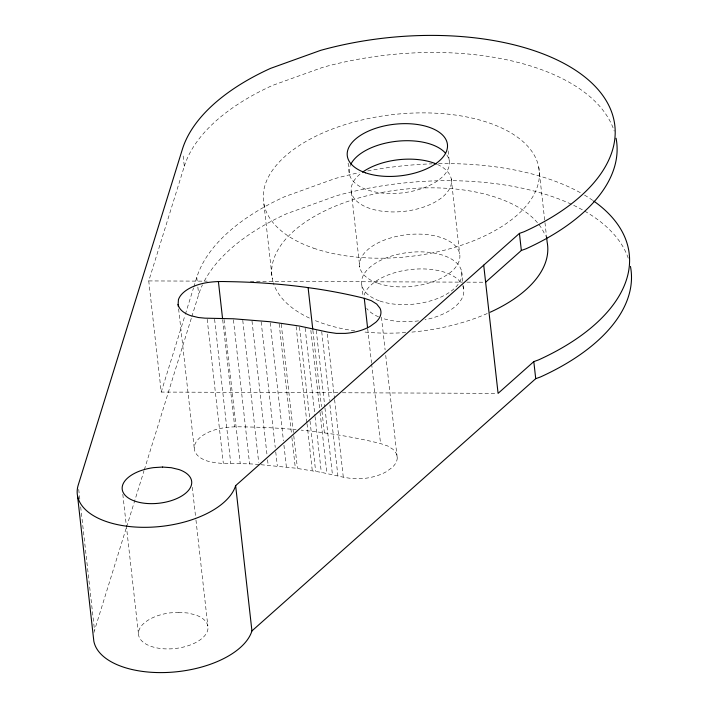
<?xml version="1.0" encoding="UTF-8"?>
<svg xmlns="http://www.w3.org/2000/svg" width="708" height="708" viewBox="0 0 708 708"><rect width="100%" height="100%" fill="white"/><g stroke="black" fill="none" stroke-linecap="round" stroke-linejoin="round"><path stroke-width="0.53" stroke-dasharray="3.54 2.66" d="M258.933 464.563C241.667 462.501 223.861 465.607 206.957 460.926A34.94 17.992 -6.4 0 1 194.417 449.757L194.718 445.013A34.94 17.992 -6.4 0 1 208.78 432.11C219.648 427.305 231.658 426.473 243.393 426.889A389.055 200.382 -6.4 0 1 296.121 429.632M337.937 392.745L161.22 392.064L148.751 280.926L184.31 166.283L182.876 153.486M161.22 392.064L185.036 315.281M185.363 314.237L193.514 287.935M193.842 286.89L196.78 277.421A218.869 112.722 -6.4 0 1 284.873 196.594L335.043 178.549A218.869 112.722 -6.4 0 1 359.098 172.681M93.96 632.501A80.137 41.276 -6.4 0 1 94.527 630.315L126.298 527.876M126.626 526.823L143.989 470.855M144.317 469.793L191.487 317.724M191.815 316.662L198.691 294.484A218.869 112.722 -6.4 0 1 202.444 284.846M148.751 280.926L207.294 281.156M250.366 281.315L462.43 282.138M466.846 282.156L484.52 282.218M342.353 392.763L496.981 393.356M260.986 464.714L295.342 468.138L321.308 472.351L344.362 477.431L352.673 478.661L361.646 478.652A34.958 18.001 -6.4 0 0 386.479 471.616L392.179 467.466A34.958 18.001 -6.4 0 0 396.276 453.456L392.993 449.323L387.639 445.952L380.559 443.571A389.055 200.382 -6.4 0 0 332.91 434.11L322.131 432.561A389.055 200.382 -6.4 0 0 301.174 430.119M538.753 167.238L544.841 221.56M544.965 222.648L546.549 236.764M448.111 150.857L449.191 160.459M451.262 178.894L459.669 253.853M461.66 271.598L462.731 281.2M463.209 285.466L463.572 288.66M381.444 317.166L385.117 349.938M385.727 355.398L397.25 458.067M367.7 328.884L371.496 362.744M371.62 363.832L380.559 443.571M348.115 163.097L349.318 173.761M351.38 192.195L359.788 267.146M361.779 284.899L363.098 296.634M327.255 334.079L334.477 398.524M334.601 399.613L343.3 477.165M321.724 331.689L329.45 400.498M329.937 404.87L337.902 475.865M316.264 330.45L324.839 406.914M324.963 408.003L332.433 474.634M312.883 330.22L321.459 406.675M321.945 411.047L324.397 432.889M310.847 330.37L319.919 411.198M320.043 412.295L326.901 473.457M305.139 328.176L314.936 415.552M315.06 416.649L321.308 472.351M299.484 327.123L309.9 419.968M310.016 421.056L315.653 471.307M296.121 326.547L306.9 422.667M307.024 423.756L312.29 470.723M281.262 324.255L293.634 434.579M293.758 435.668L297.44 468.439M279.164 323.954L291.422 433.181M291.908 437.553L295.342 468.138M263.889 203.842L272.297 278.802M270.217 322.839L283.448 440.801M283.935 445.173L286.386 467.015M261.155 321.866L275.244 447.474M275.739 451.846L277.332 466.05M252.004 321.051L267.075 455.394M267.562 459.766L268.173 465.227M242.764 320.388L258.694 462.377M233.445 319.874L249.614 464.05M224.055 319.512L240.224 463.687M222.693 319.804L234.702 426.844M214.604 319.308L230.773 463.483M207.178 319.264L223.347 463.448M196.78 277.421L197.373 282.757M197.851 287.023L198.691 294.484M178.611 308.847L194.417 449.757M192.284 487.299L195.842 518.973M195.966 520.061L207.851 626.014M122.811 494.326L138.618 635.226M78.721 489.414L79.827 499.246M80.685 506.893L94.527 630.315M462.713 285.846A50.41 25.966 -6.4 0 1 425.012 319.786M418.534 320.866A50.41 25.966 -6.4 0 1 381.789 318.087M378.541 316.839A50.41 25.966 -6.4 0 1 366.664 308.352M364.124 295.121A50.41 25.966 -6.4 0 1 411.534 269.429A50.41 25.966 -6.4 0 1 462.28 284.926M204.382 280.979A218.869 112.722 -6.4 0 1 286.793 213.666L336.955 195.62A218.869 112.722 -6.4 0 1 583.737 210.586M584.649 211.108A218.869 112.722 -6.4 0 1 628.27 258.261M367.7 170.955A218.869 112.722 -6.4 0 1 432.11 163.831M438.65 163.663A218.869 112.722 -6.4 0 1 580.905 193.01M584.525 195.089A218.869 112.722 -6.4 0 1 592.755 200.382M446.845 154.937A50.41 25.966 -6.4 0 1 401.595 192.974A50.41 25.966 -6.4 0 1 350.389 165.203M184.31 166.283A218.869 112.722 -6.4 0 1 272.412 85.456L322.574 67.41A218.869 112.722 -6.4 0 1 614.225 131.077M487.281 313.52A138.724 71.446 -6.4 0 1 410.118 332.247M405.719 332.574A138.724 71.446 -6.4 0 1 363.133 331.893M354.743 330.857A138.724 71.446 -6.4 0 1 313.494 319.874M309.414 318.06A138.724 71.446 -6.4 0 1 273.315 282.837M273.014 281.828A138.724 71.446 -6.4 0 1 387.311 191.514A138.724 71.446 -6.4 0 1 545.461 236.153M437.447 164.477A50.41 25.966 -6.4 0 1 438.181 200.214A50.41 25.966 -6.4 0 1 369.47 208.311A50.41 25.966 -6.4 0 1 360.761 173.513M178.912 612.323L169.832 612.907A34.94 17.992 -6.4 0 0 140.68 639.66A34.94 17.992 -6.4 0 0 193.479 643.66A34.94 17.992 -6.4 0 0 195.302 614.836L187.593 612.978L178.912 612.323M379.877 301.024A50.41 25.966 -6.4 0 0 461.227 278.439A50.41 25.966 -6.4 0 0 394.064 255.287A50.41 25.966 -6.4 0 0 379.877 301.024M313.679 248.207A138.724 71.446 -6.4 0 0 537.558 186.071A138.724 71.446 -6.4 0 0 352.717 122.351A138.724 71.446 -6.4 0 0 313.679 248.207M377.886 283.271A50.41 25.966 -6.4 0 0 459.235 260.686A50.41 25.966 -6.4 0 0 392.073 237.534A50.41 25.966 -6.4 0 0 377.886 283.271"/><path stroke-width="1.06" d="M178.124 304.484L178.416 299.741A34.94 17.992 -6.4 0 1 192.488 286.837C203.355 282.032 215.365 281.209 227.1 281.616A389.055 200.382 -6.4 0 1 305.838 287.298L316.618 288.846A389.055 200.382 -6.4 0 1 364.266 298.298L371.337 300.679L376.7 304.051L379.975 308.184A34.958 18.001 -6.4 0 1 375.886 322.202L370.187 326.344A34.958 18.001 -6.4 0 1 345.345 333.38L336.371 333.388L328.07 332.167L299.36 326.034L270.093 321.742L233.321 318.777L204.975 318.166L198.364 317.52L190.656 315.653A34.94 17.992 -6.4 0 1 178.124 304.484L178.363 306.67M235.64 485.653L519.433 233.401L524.185 231.693A218.869 112.722 -6.4 0 0 589.507 80.907A218.869 112.722 -6.4 0 0 320.662 50.348L270.5 68.393A218.869 112.722 -6.4 0 0 182.398 149.22L78.234 485.051A80.137 41.276 -6.4 0 0 143.919 527.327A80.137 41.276 -6.4 0 0 235.64 485.653L251.933 630.925A80.137 41.276 -6.4 0 1 170.593 672.281A80.137 41.276 -6.4 0 1 93.837 641.191L77.544 495.919M485.617 282.226L521.345 250.473L526.097 248.765A218.869 112.722 -6.4 0 0 616.075 138.237M593.711 201.045A218.869 112.722 -6.4 0 1 538.567 359.903L533.805 361.611L498.087 393.365L483.706 265.155M251.933 630.925L535.726 378.674L540.478 376.966A218.869 112.722 -6.4 0 0 630.456 266.438M546.549 236.764L547.16 242.198A138.724 71.446 -6.4 0 1 490.122 312.255M519.433 233.401L521.345 250.473M533.805 361.611L535.726 378.674M364.266 298.298L367.576 327.786M308.104 287.616L312.759 329.123M218.409 281.572L222.578 318.706M350.787 164.336A50.41 25.966 -6.4 0 1 395.993 141.352A50.41 25.966 -6.4 0 1 445.624 153.335M362.54 172.177A50.41 25.966 -6.4 0 1 436.42 164.017M162.61 467.05L153.539 467.634A34.94 17.992 -6.4 0 0 124.378 494.388A34.94 17.992 -6.4 0 0 177.186 498.388A34.94 17.992 -6.4 0 0 179.009 469.563L171.301 467.705L162.61 467.05M365.496 172.814A50.41 25.966 -6.4 0 0 446.845 150.238A50.41 25.966 -6.4 0 0 379.683 127.086A50.41 25.966 -6.4 0 0 365.496 172.814"/></g></svg>
